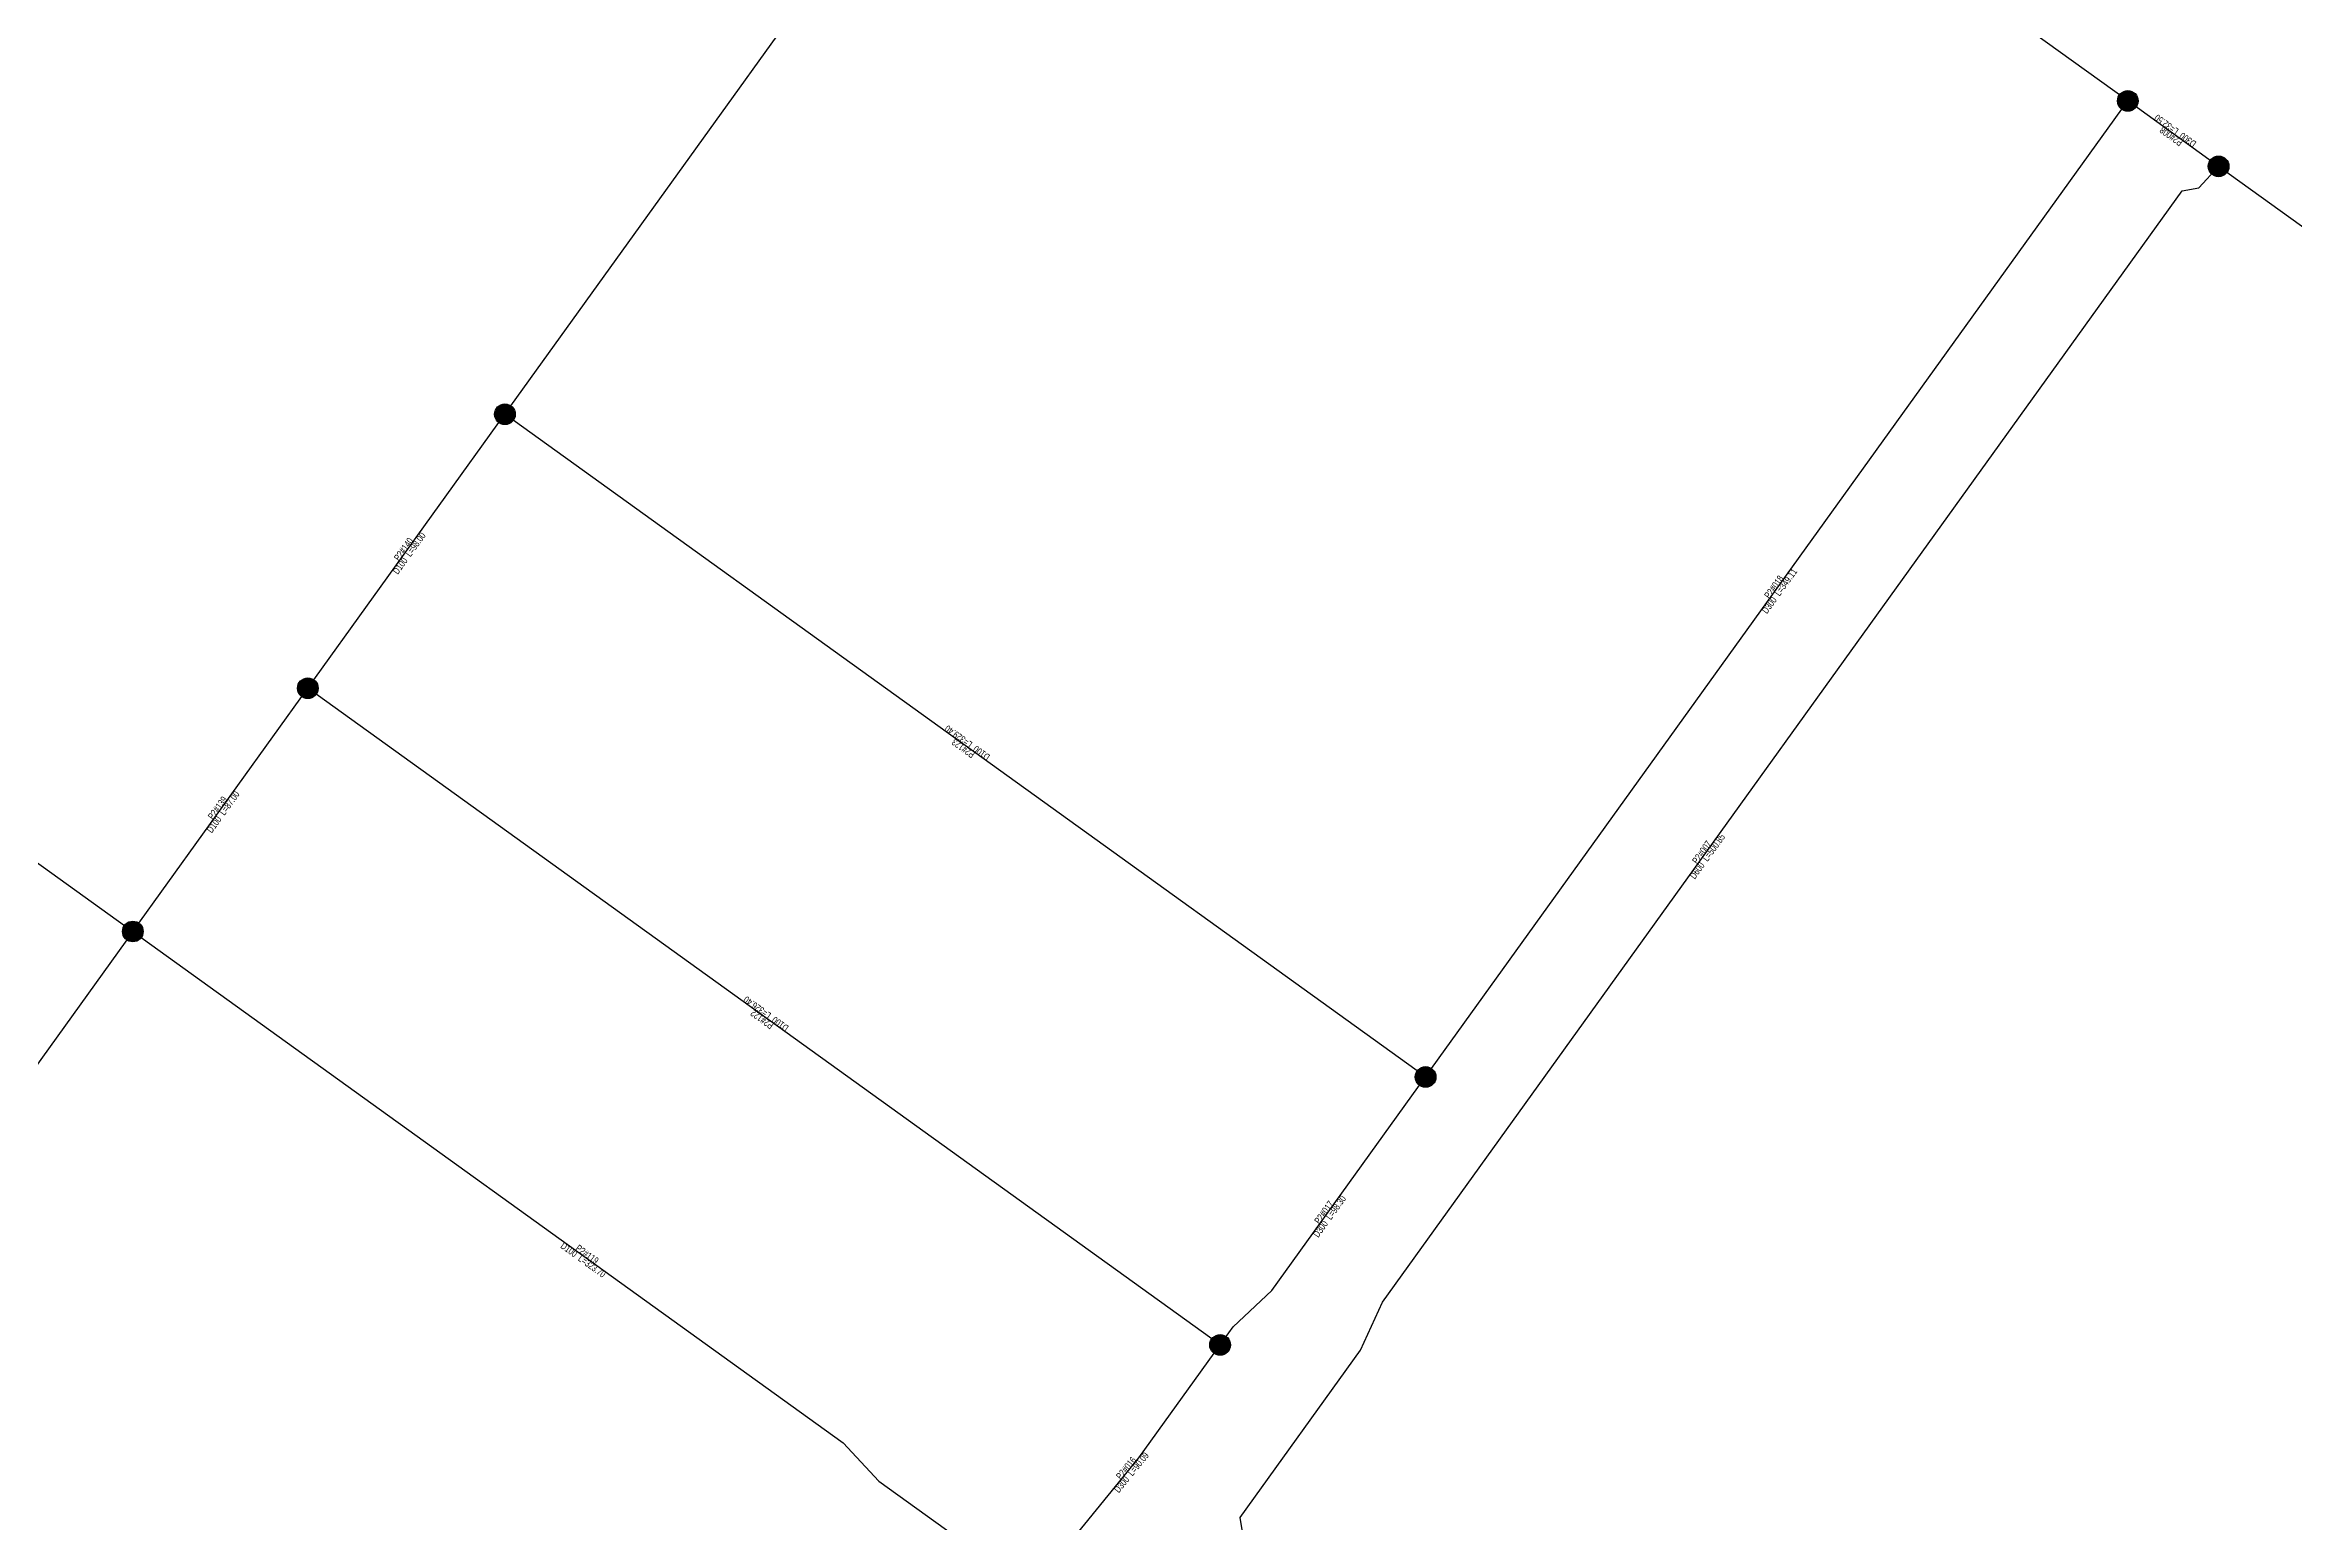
# Model space of a CAD drawing. Header units: metres. Extents: x 145472 to 149777, y 297313 to 301407.
# Drawn here: x 147286 to 147939, y 300155 to 300584 of the extents above; entities that cross this region are included whole.
import ezdxf
from ezdxf.enums import TextEntityAlignment as Align

# ---------------------------------------------------------------- set-up
doc = ezdxf.new("R2010")
doc.units = ezdxf.units.M
for name, color, linetype in [('EPANET2-JUNCTION', 7, 'Continuous'), ('EPANET2-PIPE', 3, 'Continuous'), ('EPANET2-PIPE_no', 7, 'Continuous')]:
    doc.layers.add(name, color=color, linetype=linetype)

# ---------------------------------------------------------------- blocks, each defined once
blk = doc.blocks.new('PIPE_BLOCK')
at = {"width": 0.8}
for tag, p in [('INFO', (0, -1)), ('ID', (0, 1))]:
    blk.add_attdef(tag, text='', height=2, dxfattribs=at).set_placement(p, align=Align.MIDDLE_CENTER)
blk = doc.blocks.new('JUNCTION_BLOCK')
h = blk.add_hatch(color=255)
edge = h.paths.add_edge_path()
edge.add_arc((0, 0), 3, 0, 360)
at = {"color": 5}
blk.add_circle((0, 0), 3, dxfattribs=at)
at = {"color": 5, "width": 0.7}
blk.add_attdef('ID', text='', height=3, dxfattribs=at).set_placement((0, 0), align=Align.MIDDLE_CENTER)

msp = doc.modelspace()

# ---------------------------------------------------------------- linework, layer by layer
at = {"layer": 'EPANET2-PIPE'}
for points in [[(147419.38, 300477.01), (147624.31, 300761.8)], [(147890.66, 300567.98), (147854.68, 300593.87), (147838.17, 300611.6), (147749.61, 300675.33), (147699.11, 300707.98), (147624.31, 300761.8)], [(147686.75, 300284.61), (147890.66, 300567.98)], [(147917.04, 300549), (147890.66, 300567.98)], [(147627.03, 300143.4), (147633.61, 300152.56), (147632.93, 300156.75), (147667.85, 300205.28), (147674.23, 300219.27), (147906.41, 300541.93), (147911.29, 300542.72), (147917.04, 300549)], [(148421.87, 300189.43), (148389.19, 300212.94), (148342.24, 300250.42), (148089.53, 300432.27), (148039.07, 300464.88), (147988.43, 300501.32), (147974.5, 300507.65), (147917.04, 300549)], [(147018.18, 300537.79), (147060.91, 300507.04), (147075.39, 300492.92), (147087.9, 300483.93), (147109.94, 300471.76), (147311.32, 300326.85)], [(147362.14, 300397.46), (147419.38, 300477.01)], [(147686.75, 300284.61), (147419.38, 300477.01)], [(147311.32, 300326.85), (147362.14, 300397.46)], [(147627.07, 300206.82), (147362.14, 300397.46)], [(147311.32, 300326.85), (147165.74, 300124.53)], [(147311.32, 300326.85), (147517.57, 300178.43), (147528, 300167.23), (147572.07, 300135.52)], [(147627.07, 300206.82), (147630.88, 300212.1), (147642.13, 300222.6), (147686.75, 300284.61)], [(147572.07, 300135.52), (147603.48, 300174.03), (147627.07, 300206.82)]]:
    msp.add_lwpolyline(points, dxfattribs=at)

# ---------------------------------------------------------------- block references
at = {"layer": 'EPANET2-JUNCTION'}
ref = msp.add_blockref('JUNCTION_BLOCK', (147890.66, 300567.98), dxfattribs=at)
ref.add_attrib('ID', 'B009', dxfattribs={"layer": '0', "color": 5, "height": 3, "width": 0.55}).set_placement((147890.66, 300567.98), align=Align.MIDDLE_CENTER)
ref = msp.add_blockref('JUNCTION_BLOCK', (147917.04, 300549), dxfattribs=at)
ref.add_attrib('ID', 'B008', dxfattribs={"layer": '0', "color": 5, "height": 3, "width": 0.55}).set_placement((147917.04, 300549), align=Align.MIDDLE_CENTER)
ref = msp.add_blockref('JUNCTION_BLOCK', (147419.38, 300477.01), dxfattribs=at)
ref.add_attrib('ID', 'B118', dxfattribs={"layer": '0', "color": 5, "height": 3, "width": 0.55}).set_placement((147419.38, 300477.01), align=Align.MIDDLE_CENTER)
ref = msp.add_blockref('JUNCTION_BLOCK', (147362.14, 300397.46), dxfattribs=at)
ref.add_attrib('ID', 'B117', dxfattribs={"layer": '0', "color": 5, "height": 3, "width": 0.55}).set_placement((147362.14, 300397.46), align=Align.MIDDLE_CENTER)
ref = msp.add_blockref('JUNCTION_BLOCK', (147311.32, 300326.85), dxfattribs=at)
ref.add_attrib('ID', 'B115', dxfattribs={"layer": '0', "color": 5, "height": 3, "width": 0.55}).set_placement((147311.32, 300326.85), align=Align.MIDDLE_CENTER)
ref = msp.add_blockref('JUNCTION_BLOCK', (147686.75, 300284.61), dxfattribs=at)
ref.add_attrib('ID', 'B032', dxfattribs={"layer": '0', "color": 5, "height": 3, "width": 0.55}).set_placement((147686.75, 300284.61), align=Align.MIDDLE_CENTER)
ref = msp.add_blockref('JUNCTION_BLOCK', (147627.07, 300206.82), dxfattribs=at)
ref.add_attrib('ID', 'B031', dxfattribs={"layer": '0', "color": 5, "height": 3, "width": 0.55}).set_placement((147627.07, 300206.82), align=Align.MIDDLE_CENTER)
at = {"layer": 'EPANET2-PIPE_no'}
for p, rotation, values in [((147903.85, 300558.49), 144.26176980103295, {'ID': 'P2#008', 'INFO': 'D300  L=32.50'}), ((147390.76, 300437.24), 54.26146937444224, {'ID': 'P2#140', 'INFO': 'D100  L=98.00'}), ((147788.7, 300426.3), 54.261469374432494, {'ID': 'P2#018', 'INFO': 'D300  L=349.11'}), ((147553.06, 300380.81), 144.26146910171892, {'ID': 'P2#123', 'INFO': 'D100  L=329.40'}), ((147336.73, 300362.15), 54.26146937446235, {'ID': 'P2#139', 'INFO': 'D100  L=87.00'}), ((147767.76, 300349.26), 54.26146937444716, {'ID': 'P2#007', 'INFO': 'D600  L=500.85'}), ((147494.61, 300302.14), 144.2614690991721, {'ID': 'P2#122', 'INFO': 'D100  L=326.40'}), ((147658.04, 300244.72), 54.26146937449659, {'ID': 'P2#017', 'INFO': 'D300  L=98.30'}), ((147442.69, 300232.31), 324.26146910231955, {'ID': 'P2#119', 'INFO': 'D100  L=323.70'}), ((147600.54, 300170.43), 50.801618662655635, {'ID': 'P2#016', 'INFO': 'D300  L=90.09'})]:
    msp.add_blockref('PIPE_BLOCK', p, dxfattribs=dict(at, rotation=rotation)).add_auto_attribs(values)

doc.saveas('drawing.dxf')
